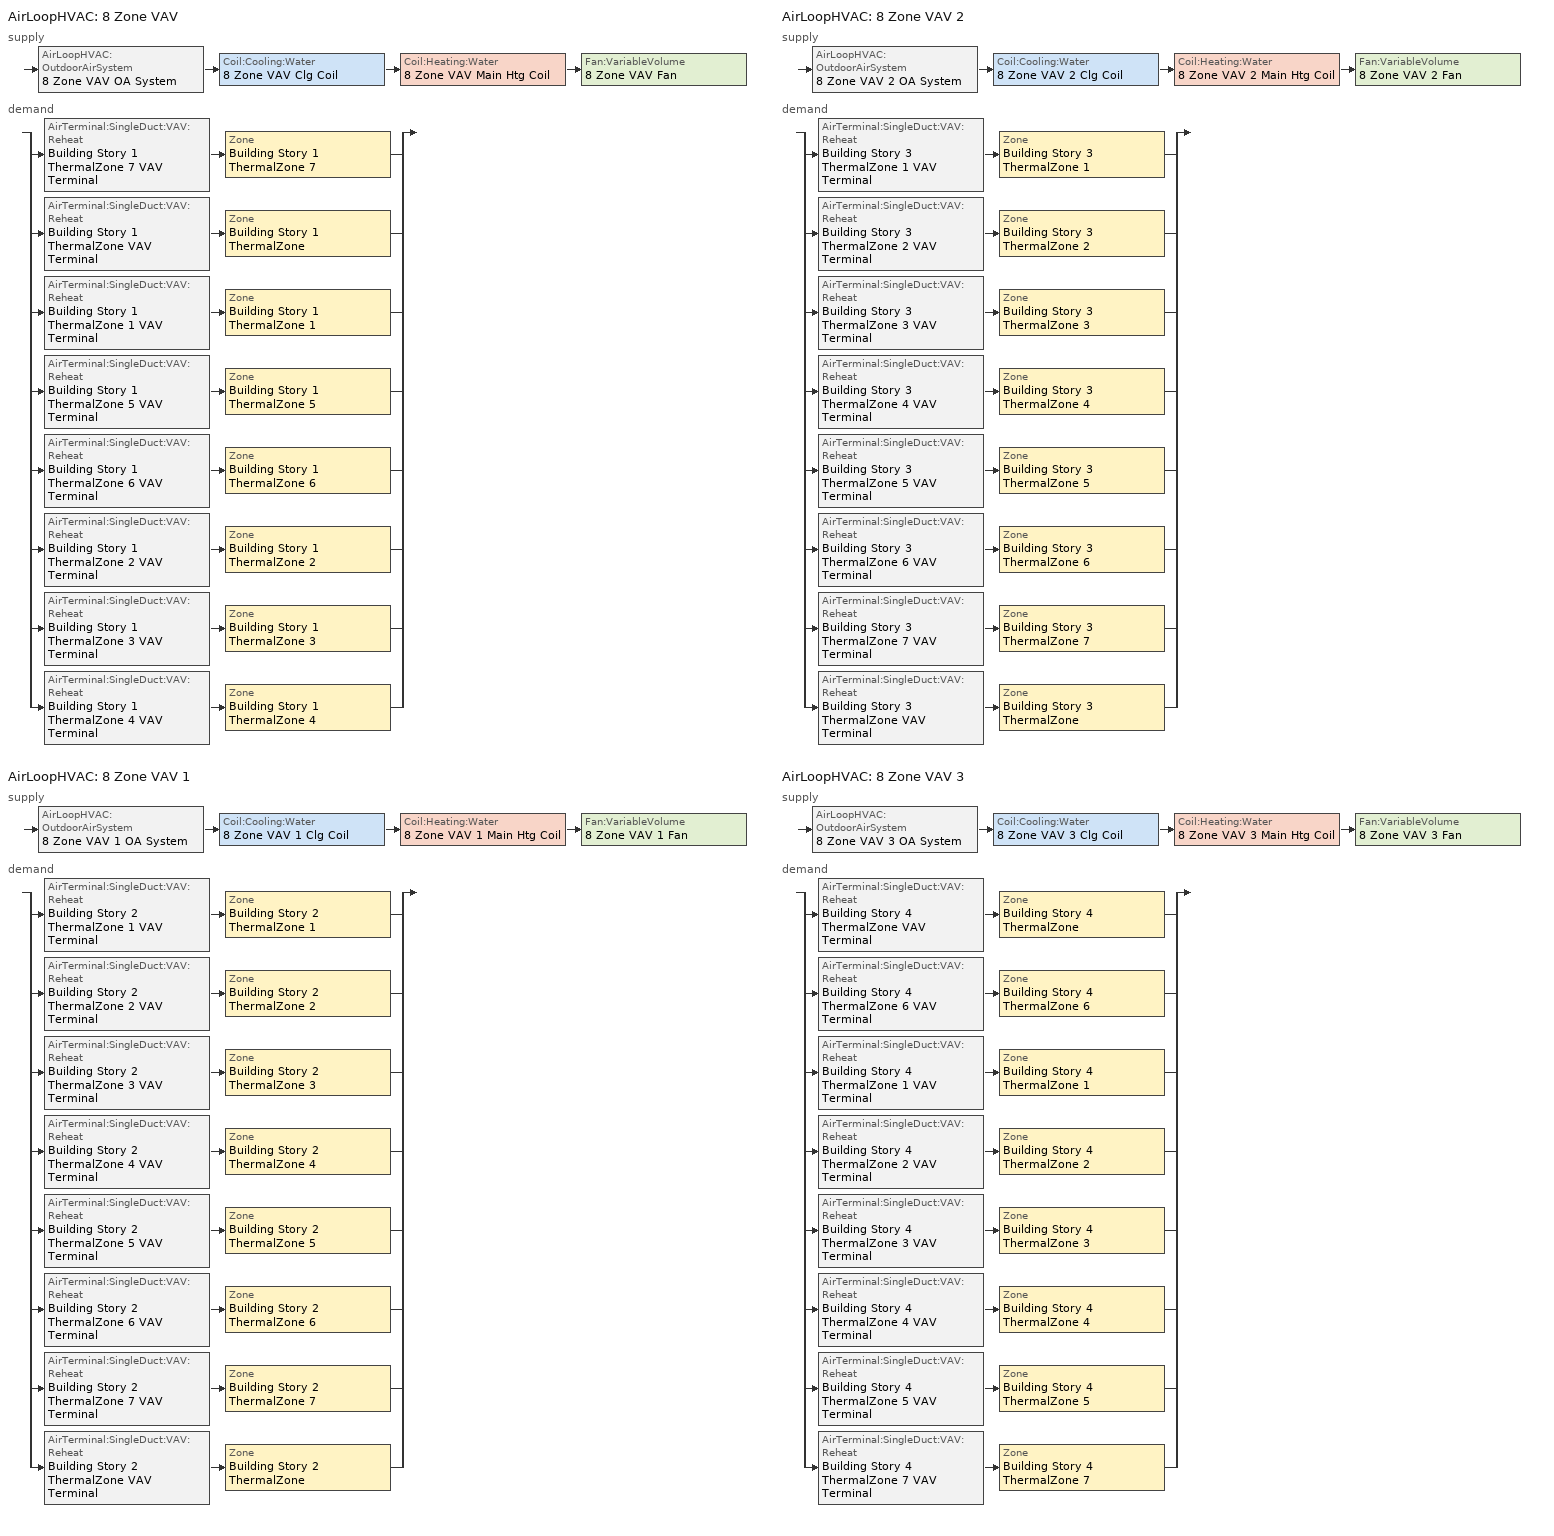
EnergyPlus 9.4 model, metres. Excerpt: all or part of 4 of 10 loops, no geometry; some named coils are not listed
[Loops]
AirLoopHVAC '8 Zone VAV'
 supply: AirLoopHVAC:OutdoorAirSystem '8 Zone VAV OA System' > Coil:Cooling:Water '8 Zone VAV Clg Coil' > Coil:Heating:Water '8 Zone VAV Main Htg Coil' > Fan:VariableVolume '8 Zone VAV Fan'
 demand: split
  | AirTerminal:SingleDuct:VAV:Reheat 'Building Story 1 ThermalZone 7 VAV Terminal' > Zone 'Building Story 1 ThermalZone 7'
  | AirTerminal:SingleDuct:VAV:Reheat 'Building Story 1 ThermalZone VAV Terminal' > Zone 'Building Story 1 ThermalZone'
  | AirTerminal:SingleDuct:VAV:Reheat 'Building Story 1 ThermalZone 1 VAV Terminal' > Zone 'Building Story 1 ThermalZone 1'
  | AirTerminal:SingleDuct:VAV:Reheat 'Building Story 1 ThermalZone 5 VAV Terminal' > Zone 'Building Story 1 ThermalZone 5'
  | AirTerminal:SingleDuct:VAV:Reheat 'Building Story 1 ThermalZone 6 VAV Terminal' > Zone 'Building Story 1 ThermalZone 6'
  | AirTerminal:SingleDuct:VAV:Reheat 'Building Story 1 ThermalZone 2 VAV Terminal' > Zone 'Building Story 1 ThermalZone 2'
  | AirTerminal:SingleDuct:VAV:Reheat 'Building Story 1 ThermalZone 3 VAV Terminal' > Zone 'Building Story 1 ThermalZone 3'
  | AirTerminal:SingleDuct:VAV:Reheat 'Building Story 1 ThermalZone 4 VAV Terminal' > Zone 'Building Story 1 ThermalZone 4'
AirLoopHVAC '8 Zone VAV 1'
 supply: AirLoopHVAC:OutdoorAirSystem '8 Zone VAV 1 OA System' > Coil:Cooling:Water '8 Zone VAV 1 Clg Coil' > Coil:Heating:Water '8 Zone VAV 1 Main Htg Coil' > Fan:VariableVolume '8 Zone VAV 1 Fan'
 demand: split
  | AirTerminal:SingleDuct:VAV:Reheat 'Building Story 2 ThermalZone 1 VAV Terminal' > Zone 'Building Story 2 ThermalZone 1'
  | AirTerminal:SingleDuct:VAV:Reheat 'Building Story 2 ThermalZone 2 VAV Terminal' > Zone 'Building Story 2 ThermalZone 2'
  | AirTerminal:SingleDuct:VAV:Reheat 'Building Story 2 ThermalZone 3 VAV Terminal' > Zone 'Building Story 2 ThermalZone 3'
  | AirTerminal:SingleDuct:VAV:Reheat 'Building Story 2 ThermalZone 4 VAV Terminal' > Zone 'Building Story 2 ThermalZone 4'
  | AirTerminal:SingleDuct:VAV:Reheat 'Building Story 2 ThermalZone 5 VAV Terminal' > Zone 'Building Story 2 ThermalZone 5'
  | AirTerminal:SingleDuct:VAV:Reheat 'Building Story 2 ThermalZone 6 VAV Terminal' > Zone 'Building Story 2 ThermalZone 6'
  | AirTerminal:SingleDuct:VAV:Reheat 'Building Story 2 ThermalZone 7 VAV Terminal' > Zone 'Building Story 2 ThermalZone 7'
  | AirTerminal:SingleDuct:VAV:Reheat 'Building Story 2 ThermalZone VAV Terminal' > Zone 'Building Story 2 ThermalZone'
AirLoopHVAC '8 Zone VAV 2'
 supply: AirLoopHVAC:OutdoorAirSystem '8 Zone VAV 2 OA System' > Coil:Cooling:Water '8 Zone VAV 2 Clg Coil' > Coil:Heating:Water '8 Zone VAV 2 Main Htg Coil' > Fan:VariableVolume '8 Zone VAV 2 Fan'
 demand: split
  | AirTerminal:SingleDuct:VAV:Reheat 'Building Story 3 ThermalZone 1 VAV Terminal' > Zone 'Building Story 3 ThermalZone 1'
  | AirTerminal:SingleDuct:VAV:Reheat 'Building Story 3 ThermalZone 2 VAV Terminal' > Zone 'Building Story 3 ThermalZone 2'
  | AirTerminal:SingleDuct:VAV:Reheat 'Building Story 3 ThermalZone 3 VAV Terminal' > Zone 'Building Story 3 ThermalZone 3'
  | AirTerminal:SingleDuct:VAV:Reheat 'Building Story 3 ThermalZone 4 VAV Terminal' > Zone 'Building Story 3 ThermalZone 4'
  | AirTerminal:SingleDuct:VAV:Reheat 'Building Story 3 ThermalZone 5 VAV Terminal' > Zone 'Building Story 3 ThermalZone 5'
  | AirTerminal:SingleDuct:VAV:Reheat 'Building Story 3 ThermalZone 6 VAV Terminal' > Zone 'Building Story 3 ThermalZone 6'
  | AirTerminal:SingleDuct:VAV:Reheat 'Building Story 3 ThermalZone 7 VAV Terminal' > Zone 'Building Story 3 ThermalZone 7'
  | AirTerminal:SingleDuct:VAV:Reheat 'Building Story 3 ThermalZone VAV Terminal' > Zone 'Building Story 3 ThermalZone'
AirLoopHVAC '8 Zone VAV 3'
 supply: AirLoopHVAC:OutdoorAirSystem '8 Zone VAV 3 OA System' > Coil:Cooling:Water '8 Zone VAV 3 Clg Coil' > Coil:Heating:Water '8 Zone VAV 3 Main Htg Coil' > Fan:VariableVolume '8 Zone VAV 3 Fan'
 demand: split
  | AirTerminal:SingleDuct:VAV:Reheat 'Building Story 4 ThermalZone VAV Terminal' > Zone 'Building Story 4 ThermalZone'
  | AirTerminal:SingleDuct:VAV:Reheat 'Building Story 4 ThermalZone 6 VAV Terminal' > Zone 'Building Story 4 ThermalZone 6'
  | AirTerminal:SingleDuct:VAV:Reheat 'Building Story 4 ThermalZone 1 VAV Terminal' > Zone 'Building Story 4 ThermalZone 1'
  | AirTerminal:SingleDuct:VAV:Reheat 'Building Story 4 ThermalZone 2 VAV Terminal' > Zone 'Building Story 4 ThermalZone 2'
  | AirTerminal:SingleDuct:VAV:Reheat 'Building Story 4 ThermalZone 3 VAV Terminal' > Zone 'Building Story 4 ThermalZone 3'
  | AirTerminal:SingleDuct:VAV:Reheat 'Building Story 4 ThermalZone 4 VAV Terminal' > Zone 'Building Story 4 ThermalZone 4'
  | AirTerminal:SingleDuct:VAV:Reheat 'Building Story 4 ThermalZone 5 VAV Terminal' > Zone 'Building Story 4 ThermalZone 5'
  | AirTerminal:SingleDuct:VAV:Reheat 'Building Story 4 ThermalZone 7 VAV Terminal' > Zone 'Building Story 4 ThermalZone 7'
[ZoneControl:Thermostat] Temperature Difference Between Cutout And Setpoint {deltaC}=0
Name | Zone or ZoneList | Control Type Schedule | Control 1
Building Story 1 ThermalZone Thermostat | Building Story 1 ThermalZone | Building Story 1 ThermalZone Thermostat Schedule | Story Ground Blended Space Type Thermostat
Building Story 1 ThermalZone 1 Thermostat | Building Story 1 ThermalZone 1 | Building Story 1 ThermalZone 1 Thermostat Schedule | Story Ground Blended Space Type Thermostat 1
Building Story 1 ThermalZone 2 Thermostat | Building Story 1 ThermalZone 2 | Building Story 1 ThermalZone 2 Thermostat Schedule | Story Ground Blended Space Type Thermostat 2
Building Story 1 ThermalZone 3 Thermostat | Building Story 1 ThermalZone 3 | Building Story 1 ThermalZone 3 Thermostat Schedule | Story Ground Blended Space Type Thermostat 3
Building Story 1 ThermalZone 4 Thermostat | Building Story 1 ThermalZone 4 | Building Story 1 ThermalZone 4 Thermostat Schedule | Story Ground Blended Space Type Thermostat 4
Building Story 1 ThermalZone 5 Thermostat | Building Story 1 ThermalZone 5 | Building Story 1 ThermalZone 5 Thermostat Schedule | Story Ground Blended Space Type Thermostat 5
Building Story 1 ThermalZone 6 Thermostat | Building Story 1 ThermalZone 6 | Building Story 1 ThermalZone 6 Thermostat Schedule | Story Ground Blended Space Type Thermostat 6
Building Story 1 ThermalZone 7 Thermostat | Building Story 1 ThermalZone 7 | Building Story 1 ThermalZone 7 Thermostat Schedule | Story Ground Blended Space Type Thermostat 7
Building Story 2 ThermalZone Thermostat | Building Story 2 ThermalZone | Building Story 2 ThermalZone Thermostat Schedule | Story Mid Blended Space Type Thermostat
Building Story 2 ThermalZone 1 Thermostat | Building Story 2 ThermalZone 1 | Building Story 2 ThermalZone 1 Thermostat Schedule | Story Mid Blended Space Type Thermostat 1
Building Story 2 ThermalZone 2 Thermostat | Building Story 2 ThermalZone 2 | Building Story 2 ThermalZone 2 Thermostat Schedule | Story Mid Blended Space Type Thermostat 2
Building Story 2 ThermalZone 3 Thermostat | Building Story 2 ThermalZone 3 | Building Story 2 ThermalZone 3 Thermostat Schedule | Story Mid Blended Space Type Thermostat 3
Building Story 2 ThermalZone 4 Thermostat | Building Story 2 ThermalZone 4 | Building Story 2 ThermalZone 4 Thermostat Schedule | Story Mid Blended Space Type Thermostat 4
Building Story 2 ThermalZone 5 Thermostat | Building Story 2 ThermalZone 5 | Building Story 2 ThermalZone 5 Thermostat Schedule | Story Mid Blended Space Type Thermostat 5
Building Story 2 ThermalZone 6 Thermostat | Building Story 2 ThermalZone 6 | Building Story 2 ThermalZone 6 Thermostat Schedule | Story Mid Blended Space Type Thermostat 6
Building Story 2 ThermalZone 7 Thermostat | Building Story 2 ThermalZone 7 | Building Story 2 ThermalZone 7 Thermostat Schedule | Story Mid Blended Space Type Thermostat 7
Building Story 3 ThermalZone Thermostat | Building Story 3 ThermalZone | Building Story 3 ThermalZone Thermostat Schedule | Story Mid2 Blended Space Type Thermostat
Building Story 3 ThermalZone 1 Thermostat | Building Story 3 ThermalZone 1 | Building Story 3 ThermalZone 1 Thermostat Schedule | Story Mid2 Blended Space Type Thermostat 1
Building Story 3 ThermalZone 2 Thermostat | Building Story 3 ThermalZone 2 | Building Story 3 ThermalZone 2 Thermostat Schedule | Story Mid2 Blended Space Type Thermostat 2
Building Story 3 ThermalZone 3 Thermostat | Building Story 3 ThermalZone 3 | Building Story 3 ThermalZone 3 Thermostat Schedule | Story Mid2 Blended Space Type Thermostat 3
Building Story 3 ThermalZone 4 Thermostat | Building Story 3 ThermalZone 4 | Building Story 3 ThermalZone 4 Thermostat Schedule | Story Mid2 Blended Space Type Thermostat 4
Building Story 3 ThermalZone 5 Thermostat | Building Story 3 ThermalZone 5 | Building Story 3 ThermalZone 5 Thermostat Schedule | Story Mid2 Blended Space Type Thermostat 5
Building Story 3 ThermalZone 6 Thermostat | Building Story 3 ThermalZone 6 | Building Story 3 ThermalZone 6 Thermostat Schedule | Story Mid2 Blended Space Type Thermostat 6
Building Story 3 ThermalZone 7 Thermostat | Building Story 3 ThermalZone 7 | Building Story 3 ThermalZone 7 Thermostat Schedule | Story Mid2 Blended Space Type Thermostat 7
Building Story 4 ThermalZone Thermostat | Building Story 4 ThermalZone | Building Story 4 ThermalZone Thermostat Schedule | Story Top Blended Space Type Thermostat
Building Story 4 ThermalZone 1 Thermostat | Building Story 4 ThermalZone 1 | Building Story 4 ThermalZone 1 Thermostat Schedule | Story Top Blended Space Type Thermostat 1
Building Story 4 ThermalZone 2 Thermostat | Building Story 4 ThermalZone 2 | Building Story 4 ThermalZone 2 Thermostat Schedule | Story Top Blended Space Type Thermostat 2
Building Story 4 ThermalZone 3 Thermostat | Building Story 4 ThermalZone 3 | Building Story 4 ThermalZone 3 Thermostat Schedule | Story Top Blended Space Type Thermostat 3
Building Story 4 ThermalZone 4 Thermostat | Building Story 4 ThermalZone 4 | Building Story 4 ThermalZone 4 Thermostat Schedule | Story Top Blended Space Type Thermostat 4
Building Story 4 ThermalZone 5 Thermostat | Building Story 4 ThermalZone 5 | Building Story 4 ThermalZone 5 Thermostat Schedule | Story Top Blended Space Type Thermostat 5
Building Story 4 ThermalZone 6 Thermostat | Building Story 4 ThermalZone 6 | Building Story 4 ThermalZone 6 Thermostat Schedule | Story Top Blended Space Type Thermostat 6
Building Story 4 ThermalZone 7 Thermostat | Building Story 4 ThermalZone 7 | Building Story 4 ThermalZone 7 Thermostat Schedule | Story Top Blended Space Type Thermostat 7
[ThermostatSetpoint:DualSetpoint]
Name | Heating Setpoint Temperature Schedule | Cooling Setpoint Temperature Schedule
Story Ground Blended Space Type Thermostat; Story Ground Blended Space Type Thermostat 1; Story Ground Blended Space Type Thermostat 2; Story Ground Blended Space Type Thermostat 3; Story Ground Blended Space Type Thermostat 4; Story Ground Blended Space Type Thermostat 5; Story Ground Blended Space Type Thermostat 6; Story Ground Blended Space Type Thermostat 7; Story Mid Blended Space Type Thermostat; Story Mid Blended Space Type Thermostat 1; Story Mid Blended Space Type Thermostat 2; Story Mid Blended Space Type Thermostat 3; Story Mid Blended Space Type Thermostat 4; Story Mid Blended Space Type Thermostat 5; Story Mid Blended Space Type Thermostat 6; Story Mid Blended Space Type Thermostat 7 | OfficeLarge HTGSETP_SCH_YES_OPTIMUM | OfficeLarge CLGSETP_SCH_NO_SETBACK
Story Mid2 Blended Space Type Thermostat; Story Mid2 Blended Space Type Thermostat 1; Story Mid2 Blended Space Type Thermostat 2; Story Mid2 Blended Space Type Thermostat 3; Story Mid2 Blended Space Type Thermostat 4; Story Mid2 Blended Space Type Thermostat 5; Story Mid2 Blended Space Type Thermostat 6; Story Mid2 Blended Space Type Thermostat 7 | RestaurantSitDown HTGSETP_KITCHEN_SCH_NO_OPTIMUM | RestaurantSitDown CLGSETP_KITCHEN_SCH_NO_OPTIMUM
Story Top Blended Space Type Thermostat; Story Top Blended Space Type Thermostat 1; Story Top Blended Space Type Thermostat 2; Story Top Blended Space Type Thermostat 3; Story Top Blended Space Type Thermostat 4; Story Top Blended Space Type Thermostat 5; Story Top Blended Space Type Thermostat 6; Story Top Blended Space Type Thermostat 7 | RestaurantSitDown HTGSETP_SCH_NO_OPTIMUM | RestaurantSitDown CLGSETP_SCH_NO_OPTIMUM
[AirTerminal:SingleDuct:VAV:Reheat] Availability Schedule=Always On Discrete; Maximum Air Flow Rate {m3/s}=Autosize; Zone Minimum Air Flow Input Method=Constant; Fixed Minimum Air Flow Rate {m3/s}=0; Maximum Hot Water or Steam Flow Rate {m3/s}=Autosize; Minimum Hot Water or Steam Flow Rate {m3/s}=0; Convergence Tolerance=0.001; Damper Heating Action=ReverseWithLimits; Maximum Flow per Zone Floor Area During Reheat {m3/s-m2}=Autocalculate; Maximum Flow Fraction During Reheat=0.5; Maximum Reheat Air Temperature {C}=40
Name | Constant Minimum Air Flow Fraction | Reheat Coil
Building Story 1 ThermalZone VAV Terminal | 0.238865 | Building Story 1 ThermalZone Reheat Coil
Building Story 1 ThermalZone 1 VAV Terminal | 0.238865 | Building Story 1 ThermalZone 1 Reheat Coil
Building Story 1 ThermalZone 2 VAV Terminal | 0.238865 | Building Story 1 ThermalZone 2 Reheat Coil
Building Story 1 ThermalZone 3 VAV Terminal | 0.238865 | Building Story 1 ThermalZone 3 Reheat Coil
Building Story 1 ThermalZone 4 VAV Terminal | 0.238865 | Building Story 1 ThermalZone 4 Reheat Coil
Building Story 1 ThermalZone 5 VAV Terminal | 0.238865 | Building Story 1 ThermalZone 5 Reheat Coil
Building Story 1 ThermalZone 6 VAV Terminal | 0.238865 | Building Story 1 ThermalZone 6 Reheat Coil
Building Story 1 ThermalZone 7 VAV Terminal | 0.238865 | Building Story 1 ThermalZone 7 Reheat Coil
Building Story 2 ThermalZone VAV Terminal | 0.231973 | Building Story 2 ThermalZone Reheat Coil
Building Story 2 ThermalZone 1 VAV Terminal | 0.231973 | Building Story 2 ThermalZone 1 Reheat Coil
Building Story 2 ThermalZone 2 VAV Terminal | 0.231973 | Building Story 2 ThermalZone 2 Reheat Coil
Building Story 2 ThermalZone 3 VAV Terminal | 0.231973 | Building Story 2 ThermalZone 3 Reheat Coil
Building Story 2 ThermalZone 4 VAV Terminal | 0.231973 | Building Story 2 ThermalZone 4 Reheat Coil
Building Story 2 ThermalZone 5 VAV Terminal | 0.231973 | Building Story 2 ThermalZone 5 Reheat Coil
Building Story 2 ThermalZone 6 VAV Terminal | 0.231973 | Building Story 2 ThermalZone 6 Reheat Coil
Building Story 2 ThermalZone 7 VAV Terminal | 0.231973 | Building Story 2 ThermalZone 7 Reheat Coil
Building Story 3 ThermalZone VAV Terminal | 0.459097 | Building Story 3 ThermalZone Reheat Coil
Building Story 3 ThermalZone 1 VAV Terminal | 0.459097 | Building Story 3 ThermalZone 1 Reheat Coil
Building Story 3 ThermalZone 2 VAV Terminal | 0.459097 | Building Story 3 ThermalZone 2 Reheat Coil
Building Story 3 ThermalZone 3 VAV Terminal | 0.459097 | Building Story 3 ThermalZone 3 Reheat Coil
Building Story 3 ThermalZone 4 VAV Terminal | 0.459097 | Building Story 3 ThermalZone 4 Reheat Coil
Building Story 3 ThermalZone 5 VAV Terminal | 0.459097 | Building Story 3 ThermalZone 5 Reheat Coil
Building Story 3 ThermalZone 6 VAV Terminal | 0.459097 | Building Story 3 ThermalZone 6 Reheat Coil
Building Story 3 ThermalZone 7 VAV Terminal | 0.459097 | Building Story 3 ThermalZone 7 Reheat Coil
Building Story 4 ThermalZone VAV Terminal | 0.743552 | Building Story 4 ThermalZone Reheat Coil
Building Story 4 ThermalZone 1 VAV Terminal | 0.743552 | Building Story 4 ThermalZone 1 Reheat Coil
Building Story 4 ThermalZone 2 VAV Terminal | 0.743552 | Building Story 4 ThermalZone 2 Reheat Coil
Building Story 4 ThermalZone 3 VAV Terminal | 0.743552 | Building Story 4 ThermalZone 3 Reheat Coil
Building Story 4 ThermalZone 4 VAV Terminal | 0.743552 | Building Story 4 ThermalZone 4 Reheat Coil
Building Story 4 ThermalZone 5 VAV Terminal | 0.743552 | Building Story 4 ThermalZone 5 Reheat Coil
Building Story 4 ThermalZone 6 VAV Terminal | 0.743552 | Building Story 4 ThermalZone 6 Reheat Coil
Building Story 4 ThermalZone 7 VAV Terminal | 0.743552 | Building Story 4 ThermalZone 7 Reheat Coil
[Coil:Heating:Water] Availability Schedule=Always On Discrete; U-Factor Times Area Value {W/K}=Autosize; Maximum Water Flow Rate {m3/s}=Autosize; Performance Input Method=UFactorTimesAreaAndDesignWaterFlowRate; Rated Capacity {W}=Autosize; Rated Inlet Water Temperature {C}=82.2222; Rated Inlet Air Temperature {C}=7.22222; Rated Outlet Water Temperature {C}=71.1111; Rated Outlet Air Temperature {C}=12.7778; Rated Ratio for Air and Water Convection=0.5
8 Zone VAV Main Htg Coil; 8 Zone VAV 1 Main Htg Coil; 8 Zone VAV 2 Main Htg Coil; 8 Zone VAV 3 Main Htg Coil
[Zone equipment]
Building Story 1 ThermalZone: Building Story 1 ThermalZone VAV Terminal
Building Story 1 ThermalZone 1: Building Story 1 ThermalZone 1 VAV Terminal
Building Story 1 ThermalZone 2: Building Story 1 ThermalZone 2 VAV Terminal
Building Story 1 ThermalZone 3: Building Story 1 ThermalZone 3 VAV Terminal
Building Story 1 ThermalZone 4: Building Story 1 ThermalZone 4 VAV Terminal
Building Story 1 ThermalZone 5: Building Story 1 ThermalZone 5 VAV Terminal
Building Story 1 ThermalZone 6: Building Story 1 ThermalZone 6 VAV Terminal
Building Story 1 ThermalZone 7: Building Story 1 ThermalZone 7 VAV Terminal
Building Story 2 ThermalZone: Building Story 2 ThermalZone VAV Terminal
Building Story 2 ThermalZone 1: Building Story 2 ThermalZone 1 VAV Terminal
Building Story 2 ThermalZone 2: Building Story 2 ThermalZone 2 VAV Terminal
Building Story 2 ThermalZone 3: Building Story 2 ThermalZone 3 VAV Terminal
Building Story 2 ThermalZone 4: Building Story 2 ThermalZone 4 VAV Terminal
Building Story 2 ThermalZone 5: Building Story 2 ThermalZone 5 VAV Terminal
Building Story 2 ThermalZone 6: Building Story 2 ThermalZone 6 VAV Terminal
Building Story 2 ThermalZone 7: Building Story 2 ThermalZone 7 VAV Terminal
Building Story 3 ThermalZone: Building Story 3 ThermalZone VAV Terminal
Building Story 3 ThermalZone 1: Building Story 3 ThermalZone 1 VAV Terminal
Building Story 3 ThermalZone 2: Building Story 3 ThermalZone 2 VAV Terminal
Building Story 3 ThermalZone 3: Building Story 3 ThermalZone 3 VAV Terminal
Building Story 3 ThermalZone 4: Building Story 3 ThermalZone 4 VAV Terminal
Building Story 3 ThermalZone 5: Building Story 3 ThermalZone 5 VAV Terminal
Building Story 3 ThermalZone 6: Building Story 3 ThermalZone 6 VAV Terminal
Building Story 3 ThermalZone 7: Building Story 3 ThermalZone 7 VAV Terminal
Building Story 4 ThermalZone: Building Story 4 ThermalZone VAV Terminal
Building Story 4 ThermalZone 1: Building Story 4 ThermalZone 1 VAV Terminal
Building Story 4 ThermalZone 2: Building Story 4 ThermalZone 2 VAV Terminal
Building Story 4 ThermalZone 3: Building Story 4 ThermalZone 3 VAV Terminal
Building Story 4 ThermalZone 4: Building Story 4 ThermalZone 4 VAV Terminal
Building Story 4 ThermalZone 5: Building Story 4 ThermalZone 5 VAV Terminal
Building Story 4 ThermalZone 6: Building Story 4 ThermalZone 6 VAV Terminal
Building Story 4 ThermalZone 7: Building Story 4 ThermalZone 7 VAV Terminal
[Sizing:Zone] Zone Cooling Design Supply Air Temperature Input Method=SupplyAirTemperature; Zone Cooling Design Supply Air Temperature {C}=12.7778; Zone Cooling Design Supply Air Temperature Difference {deltaC}=11.11; Zone Heating Design Supply Air Temperature Input Method=SupplyAirTemperature; Zone Heating Design Supply Air Temperature {C}=40; Zone Heating Design Supply Air Temperature Difference {deltaC}=11.11; Zone Cooling Design Supply Air Humidity Ratio {kgWater/kgDryAir}=0.0085; Zone Heating Design Supply Air Humidity Ratio {kgWater/kgDryAir}=0.008; Cooling Design Air Flow Method=DesignDayWithLimit; Cooling Design Air Flow Rate {m3/s}=0; Cooling Minimum Air Flow per Zone Floor Area {m3/s-m2}=0.000762; Cooling Minimum Air Flow {m3/s}=0; Cooling Minimum Air Flow Fraction=0; Heating Design Air Flow Method=DesignDay; Heating Design Air Flow Rate {m3/s}=0; Heating Maximum Air Flow per Zone Floor Area {m3/s-m2}=0.002032; Heating Maximum Air Flow {m3/s}=0.141576; Heating Maximum Air Flow Fraction=0.3; Account for Dedicated Outdoor Air System=No
Name | Design Specification Outdoor Air Object
Building Story 1 ThermalZone; Building Story 1 ThermalZone 1; Building Story 1 ThermalZone 2; Building Story 1 ThermalZone 3; Building Story 1 ThermalZone 4; Building Story 1 ThermalZone 5; Building Story 1 ThermalZone 6; Building Story 1 ThermalZone 7 | Blended OA
Building Story 2 ThermalZone; Building Story 2 ThermalZone 1; Building Story 2 ThermalZone 2; Building Story 2 ThermalZone 3; Building Story 2 ThermalZone 4; Building Story 2 ThermalZone 5; Building Story 2 ThermalZone 6; Building Story 2 ThermalZone 7 | Blended OA 1
Building Story 3 ThermalZone; Building Story 3 ThermalZone 1; Building Story 3 ThermalZone 2; Building Story 3 ThermalZone 3; Building Story 3 ThermalZone 4; Building Story 3 ThermalZone 5; Building Story 3 ThermalZone 6; Building Story 3 ThermalZone 7 | Blended OA 2
Building Story 4 ThermalZone; Building Story 4 ThermalZone 1; Building Story 4 ThermalZone 2; Building Story 4 ThermalZone 3; Building Story 4 ThermalZone 4; Building Story 4 ThermalZone 5; Building Story 4 ThermalZone 6; Building Story 4 ThermalZone 7 | Blended OA 3
[Controller:MechanicalVentilation] Demand Controlled Ventilation=No; System Outdoor Air Method=ZoneSum
Name | Availability Schedule | Zone or ZoneList Name 1 | Design Specification Outdoor Air Object Name 1 | Zone or ZoneList Name 2 | Design Specification Outdoor Air Object Name 2 | Zone or ZoneList Name 3 | Design Specification Outdoor Air Object Name 3 | Zone or ZoneList Name 4 | Design Specification Outdoor Air Object Name 4 | Zone or ZoneList Name 5 | Design Specification Outdoor Air Object Name 5 | Zone or ZoneList Name 6 | Design Specification Outdoor Air Object Name 6 | Zone or ZoneList Name 7 | Design Specification Outdoor Air Object Name 7 | Zone or ZoneList Name 8 | Design Specification Outdoor Air Object Name 8
8 Zone VAV Vent Controller | 8 Zone VAV Occ Sch | Building Story 1 ThermalZone | Blended OA | Building Story 1 ThermalZone 1 | Blended OA | Building Story 1 ThermalZone 2 | Blended OA | Building Story 1 ThermalZone 3 | Blended OA | Building Story 1 ThermalZone 4 | Blended OA | Building Story 1 ThermalZone 5 | Blended OA | Building Story 1 ThermalZone 6 | Blended OA | Building Story 1 ThermalZone 7 | Blended OA
8 Zone VAV 1 Vent Controller | 8 Zone VAV 1 Occ Sch | Building Story 2 ThermalZone | Blended OA 1 | Building Story 2 ThermalZone 1 | Blended OA 1 | Building Story 2 ThermalZone 2 | Blended OA 1 | Building Story 2 ThermalZone 3 | Blended OA 1 | Building Story 2 ThermalZone 4 | Blended OA 1 | Building Story 2 ThermalZone 5 | Blended OA 1 | Building Story 2 ThermalZone 6 | Blended OA 1 | Building Story 2 ThermalZone 7 | Blended OA 1
8 Zone VAV 2 Vent Controller | 8 Zone VAV 2 Occ Sch | Building Story 3 ThermalZone | Blended OA 2 | Building Story 3 ThermalZone 1 | Blended OA 2 | Building Story 3 ThermalZone 2 | Blended OA 2 | Building Story 3 ThermalZone 3 | Blended OA 2 | Building Story 3 ThermalZone 4 | Blended OA 2 | Building Story 3 ThermalZone 5 | Blended OA 2 | Building Story 3 ThermalZone 6 | Blended OA 2 | Building Story 3 ThermalZone 7 | Blended OA 2
8 Zone VAV 3 Vent Controller | 8 Zone VAV 3 Occ Sch | Building Story 4 ThermalZone | Blended OA 3 | Building Story 4 ThermalZone 1 | Blended OA 3 | Building Story 4 ThermalZone 2 | Blended OA 3 | Building Story 4 ThermalZone 3 | Blended OA 3 | Building Story 4 ThermalZone 4 | Blended OA 3 | Building Story 4 ThermalZone 5 | Blended OA 3 | Building Story 4 ThermalZone 6 | Blended OA 3 | Building Story 4 ThermalZone 7 | Blended OA 3
[DesignSpecification:OutdoorAir] Outdoor Air Method=Sum; Outdoor Air Flow per Zone {m3/s}=0; Outdoor Air Flow Air Changes per Hour {1/hr}=0
Name | Outdoor Air Flow per Person {m3/s-person} | Outdoor Air Flow per Zone Floor Area {m3/s-m2}
Blended OA | 0 | 0.000409087
Blended OA 1 | 0 | 0.0004318
Blended OA 2; Blended OA 3 | 0.00353961 | 0.0009144
[AirLoopHVAC] Design Supply Air Flow Rate {m3/s}=AutoSize; Design Return Air Flow Fraction of Supply Air Flow=1
8 Zone VAV; 8 Zone VAV 1; 8 Zone VAV 2; 8 Zone VAV 3
[Sizing:System] Type of Load to Size On=Sensible; Central Heating Maximum System Air Flow Ratio=0.3; Preheat Design Temperature {C}=7.22222; Preheat Design Humidity Ratio {kgWater/kgDryAir}=0.008; Precool Design Temperature {C}=12.7778; Precool Design Humidity Ratio {kgWater/kgDryAir}=0.008; Central Cooling Design Supply Air Temperature {C}=12.7778; Central Heating Design Supply Air Temperature {C}=12.7778; Type of Zone Sum to Use=Coincident; 100% Outdoor Air in Cooling=No; 100% Outdoor Air in Heating=No; Central Cooling Design Supply Air Humidity Ratio {kgWater/kgDryAir}=0.0085; Central Heating Design Supply Air Humidity Ratio {kgWater/kgDryAir}=0.008; Cooling Supply Air Flow Rate Method=DesignDay; Cooling Supply Air Flow Rate {m3/s}=0; Cooling Supply Air Flow Rate Per Floor Area {m3/s-m2}=0.00996765; Cooling Fraction of Autosized Cooling Supply Air Flow Rate=1; Cooling Supply Air Flow Rate Per Unit Cooling Capacity {m3/s-W}=3.94755e-05; Heating Supply Air Flow Rate Method=DesignDay; Heating Supply Air Flow Rate {m3/s}=0; Heating Supply Air Flow Rate Per Floor Area {m3/s-m2}=0.00996765; Heating Fraction of Autosized Heating Supply Air Flow Rate=1; Heating Fraction of Autosized Cooling Supply Air Flow Rate=1; Heating Supply Air Flow Rate Per Unit Heating Capacity {m3/s-W}=3.15882e-05; System Outdoor Air Method=ZoneSum; Zone Maximum Outdoor Air Fraction=1; Cooling Design Capacity Method=CoolingDesignCapacity; Cooling Design Capacity {W}=Autosize; Cooling Design Capacity Per Floor Area {W/m2}=234.7; Fraction of Autosized Cooling Design Capacity=1; Heating Design Capacity Method=HeatingDesignCapacity; Heating Design Capacity {W}=Autosize; Heating Design Capacity Per Floor Area {W/m2}=157; Fraction of Autosized Heating Design Capacity=1; Central Cooling Capacity Control Method=OnOff
Name | Design Outdoor Air Flow Rate {m3/s}
8 Zone VAV | 11.905
8 Zone VAV 1 | 12.566
8 Zone VAV 2 | 64.9026
8 Zone VAV 3 | 104.224
[Controller:WaterCoil] Control Variable=Temperature; Actuator Variable=Flow; Maximum Actuated Flow {m3/s}=Autosize; Minimum Actuated Flow {m3/s}=0
Name | Action | Controller Convergence Tolerance {deltaC}
8 Zone VAV Clg Coil Controller; 8 Zone VAV 1 Clg Coil Controller; 8 Zone VAV 2 Clg Coil Controller; 8 Zone VAV 3 Clg Coil Controller | Reverse | Autosize
8 Zone VAV Main Htg Coil Controller; 8 Zone VAV 1 Main Htg Coil Controller; 8 Zone VAV 2 Main Htg Coil Controller; 8 Zone VAV 3 Main Htg Coil Controller | Normal | 0.0001
[Controller:OutdoorAir] Minimum Outdoor Air Flow Rate {m3/s}=Autosize; Maximum Outdoor Air Flow Rate {m3/s}=Autosize; Economizer Control Type=DifferentialDryBulb; Economizer Control Action Type=ModulateFlow; Lockout Type=LockoutWithHeating; Minimum Limit Type=FixedMinimum; High Humidity Control=No; Control High Indoor Humidity Based on Outdoor Humidity Ratio=Yes; Heat Recovery Bypass Control Type=BypassWhenOAFlowGreaterThanMinimum
Name | Minimum Outdoor Air Schedule | Mechanical Ventilation Controller
8 Zone VAV OA Controller | 8 Zone VAV Occ Sch | 8 Zone VAV Vent Controller
8 Zone VAV 1 OA Controller | 8 Zone VAV 1 Occ Sch | 8 Zone VAV 1 Vent Controller
8 Zone VAV 2 OA Controller | 8 Zone VAV 2 Occ Sch | 8 Zone VAV 2 Vent Controller
8 Zone VAV 3 OA Controller | 8 Zone VAV 3 Occ Sch | 8 Zone VAV 3 Vent Controller
[HeatExchanger:AirToAir:SensibleAndLatent] Availability Schedule=Always On Discrete; Nominal Supply Air Flow Rate {m3/s}=Autosize; Sensible Effectiveness at 100% Heating Air Flow=0.5; Latent Effectiveness at 100% Heating Air Flow=0.5; Sensible Effectiveness at 75% Heating Air Flow=0.5; Latent Effectiveness at 75% Heating Air Flow=0.5; Sensible Effectiveness at 100% Cooling Air Flow=0.5; Latent Effectiveness at 100% Cooling Air Flow=0.5; Sensible Effectiveness at 75% Cooling Air Flow=0.5; Latent Effectiveness at 75% Cooling Air Flow=0.5; Supply Air Outlet Temperature Control=No; Heat Exchanger Type=Rotary; Frost Control Type=ExhaustOnly; Threshold Temperature {C}=-23.3; Initial Defrost Time Fraction=0.167; Rate of Defrost Time Fraction Increase {1/K}=1.44; Economizer Lockout=Yes
Name | Nominal Electric Power {W}
8 Zone VAV ERV | 5175.11
8 Zone VAV 1 ERV | 5459.66
8 Zone VAV 2 ERV | 27990.6
8 Zone VAV 3 ERV | 44918.3
[SetpointManager:OutdoorAirPretreat] Control Variable=Temperature; Minimum Setpoint Temperature {C}=-99; Maximum Setpoint Temperature {C}=99; Minimum Setpoint Humidity Ratio {kgWater/kgDryAir}=1e-05; Maximum Setpoint Humidity Ratio {kgWater/kgDryAir}=1
Setpoint Manager Outdoor Air Pretreat 1; Setpoint Manager Outdoor Air Pretreat 2; Setpoint Manager Outdoor Air Pretreat 3; Setpoint Manager Outdoor Air Pretreat 4
[SetpointManager:MixedAir] Control Variable=Temperature
Name | Setpoint Node or NodeList
8 Zone VAV Mixed Air Node OS Default SPM | 8 Zone VAV Mixed Air Node
8 Zone VAV Clg Coil Outlet Air Node OS Default SPM | 8 Zone VAV Clg Coil Outlet Air Node
8 Zone VAV Main Htg Coil Outlet Air Node OS Default SPM | 8 Zone VAV Main Htg Coil Outlet Air Node
8 Zone VAV 1 Mixed Air Node OS Default SPM | 8 Zone VAV 1 Mixed Air Node
8 Zone VAV 1 Clg Coil Outlet Air Node OS Default SPM | 8 Zone VAV 1 Clg Coil Outlet Air Node
8 Zone VAV 1 Main Htg Coil Outlet Air Node OS Default SPM | 8 Zone VAV 1 Main Htg Coil Outlet Air Node
8 Zone VAV 2 Mixed Air Node OS Default SPM | 8 Zone VAV 2 Mixed Air Node
8 Zone VAV 2 Clg Coil Outlet Air Node OS Default SPM | 8 Zone VAV 2 Clg Coil Outlet Air Node
8 Zone VAV 2 Main Htg Coil Outlet Air Node OS Default SPM | 8 Zone VAV 2 Main Htg Coil Outlet Air Node
8 Zone VAV 3 Mixed Air Node OS Default SPM | 8 Zone VAV 3 Mixed Air Node
8 Zone VAV 3 Clg Coil Outlet Air Node OS Default SPM | 8 Zone VAV 3 Clg Coil Outlet Air Node
8 Zone VAV 3 Main Htg Coil Outlet Air Node OS Default SPM | 8 Zone VAV 3 Main Htg Coil Outlet Air Node
[Coil:Cooling:Water] Availability Schedule=Always On Discrete; Design Water Flow Rate {m3/s}=Autosize; Design Air Flow Rate {m3/s}=Autosize; Design Inlet Water Temperature {C}=Autosize; Design Inlet Air Temperature {C}=Autosize; Design Outlet Air Temperature {C}=Autosize; Design Inlet Air Humidity Ratio {kgWater/kgDryAir}=Autosize; Design Outlet Air Humidity Ratio {kgWater/kgDryAir}=Autosize; Type of Analysis=SimpleAnalysis; Heat Exchanger Configuration=CrossFlow
8 Zone VAV Clg Coil; 8 Zone VAV 1 Clg Coil; 8 Zone VAV 2 Clg Coil; 8 Zone VAV 3 Clg Coil
[Fan:VariableVolume] Pressure Rise {Pa}=1389.92; Maximum Flow Rate {m3/s}=AutoSize; Fan Power Minimum Flow Rate Input Method=Fraction; Fan Power Minimum Flow Fraction=0.25; Fan Power Minimum Air Flow Rate {m3/s}=0; Motor In Airstream Fraction=1; Fan Power Coefficient 1=0.04076; Fan Power Coefficient 2=0.0881; Fan Power Coefficient 3=-0.0729; Fan Power Coefficient 4=0.9437; Fan Power Coefficient 5=0
Name | Availability Schedule | Fan Total Efficiency | Motor Efficiency
8 Zone VAV Fan | 8 Zone VAV Occ Sch | 0.6227 | 0.958
8 Zone VAV 1 Fan | 8 Zone VAV 1 Occ Sch | 0.6227 | 0.958
8 Zone VAV 2 Fan | 8 Zone VAV 2 Occ Sch | 0.6201 | 0.954
8 Zone VAV 3 Fan | 8 Zone VAV 3 Occ Sch | 0.6201 | 0.954
[SetpointManager:Warmest] Control Variable=Temperature; Minimum Setpoint Temperature {C}=12.7778; Maximum Setpoint Temperature {C}=15.5556; Strategy=MaximumTemperature
Name | HVAC Air Loop | Setpoint Node or NodeList
8 Zone VAV SAT Warmest Reset | 8 Zone VAV | 8 Zone VAV Supply Outlet Node
8 Zone VAV 1 SAT Warmest Reset | 8 Zone VAV 1 | 8 Zone VAV 1 Supply Outlet Node
8 Zone VAV 2 SAT Warmest Reset | 8 Zone VAV 2 | 8 Zone VAV 2 Supply Outlet Node
8 Zone VAV 3 SAT Warmest Reset | 8 Zone VAV 3 | 8 Zone VAV 3 Supply Outlet Node
[Schedule:Compact]
Building Story 1 ThermalZone Thermostat Schedule; Building Story 1 ThermalZone 1 Thermostat Schedule; Building Story 1 ThermalZone 2 Thermostat Schedule; Building Story 1 ThermalZone 3 Thermostat Schedule; Building Story 1 ThermalZone 4 Thermostat Schedule; Building Story 1 ThermalZone 5 Thermostat Schedule; Building Story 1 ThermalZone 6 Thermostat Schedule; Building Story 1 ThermalZone 7 Thermostat Schedule; Building Story 2 ThermalZone Thermostat Schedule; Building Story 2 ThermalZone 1 Thermostat Schedule; Building Story 2 ThermalZone 2 Thermostat Schedule; Building Story 2 ThermalZone 3 Thermostat Schedule; Building Story 2 ThermalZone 4 Thermostat Schedule; Building Story 2 ThermalZone 5 Thermostat Schedule; Building Story 2 ThermalZone 6 Thermostat Schedule; Building Story 2 ThermalZone 7 Thermostat Schedule; Building Story 3 ThermalZone Thermostat Schedule; Building Story 3 ThermalZone 1 Thermostat Schedule; Building Story 3 ThermalZone 2 Thermostat Schedule; Building Story 3 ThermalZone 3 Thermostat Schedule; Building Story 3 ThermalZone 4 Thermostat Schedule; Building Story 3 ThermalZone 5 Thermostat Schedule; Building Story 3 ThermalZone 6 Thermostat Schedule; Building Story 3 ThermalZone 7 Thermostat Schedule; Building Story 4 ThermalZone Thermostat Schedule; Building Story 4 ThermalZone 1 Thermostat Schedule; Building Story 4 ThermalZone 2 Thermostat Schedule; Building Story 4 ThermalZone 3 Thermostat Schedule; Building Story 4 ThermalZone 4 Thermostat Schedule; Building Story 4 ThermalZone 5 Thermostat Schedule; Building Story 4 ThermalZone 6 Thermostat Schedule; Building Story 4 ThermalZone 7 Thermostat Schedule: Through: 12/31, For: AllDays, Until: 24:00, 4
[Schedule:Day:Interval]
OfficeLarge HTGSETP_SCH_YES_OPTIMUM Default; OfficeLarge HTGSETP_SCH_YES_OPTIMUM Summer Design Day; RestaurantSitDown HTGSETP_KITCHEN_SCH_NO_OPTIMUM Summer Design Day; RestaurantSitDown HTGSETP_SCH_NO_OPTIMUM Summer Design Day: No, 24:00, 15.6
OfficeLarge HTGSETP_SCH_YES_OPTIMUM Wkdy Day: No, 04:00, 15.6, 05:00, 17.8, 06:00, 20, 22:00, 21, 24:00, 15.6
OfficeLarge HTGSETP_SCH_YES_OPTIMUM Sat Day: No, 04:00, 15.6, 05:00, 17.8, 06:00, 20, 17:00, 21, 24:00, 15.6
OfficeLarge HTGSETP_SCH_YES_OPTIMUM Winter Design Day: No, 05:00, 15.6, 06:00, 17.6, 07:00, 19.6, 22:00, 21, 24:00, 15.6
OfficeLarge CLGSETP_SCH_NO_SETBACK Default; OfficeLarge CLGSETP_SCH_NO_SETBACK Default|WntrDsn|Sat|Wkdy Day; OfficeLarge CLGSETP_SCH_NO_SETBACK Winter Design Day: No, 24:00, 24
OfficeLarge CLGSETP_SCH_NO_SETBACK Summer Design Day: No, 05:00, 26.7, 06:00, 25.7, 07:00, 25, 22:00, 24, 24:00, 26.7
8 Zone VAV Occ Sch Sunday; 8 Zone VAV 1 Occ Sch Sunday: No, 24:00, 0
8 Zone VAV Occ Sch Default; 8 Zone VAV 1 Occ Sch Default: No, 07:00, 0, 18:00, 1, 24:00, 0
8 Zone VAV Occ Sch Saturday; 8 Zone VAV 1 Occ Sch Saturday: No, 08:00, 0, 12:00, 1, 24:00, 0
8 Zone VAV Occ Sch Summer Design Day; 8 Zone VAV Occ Sch Winter Design Day; 8 Zone VAV 1 Occ Sch Summer Design Day; 8 Zone VAV 1 Occ Sch Winter Design Day; 8 Zone VAV 2 Occ Sch Summer Design Day; 8 Zone VAV 2 Occ Sch Winter Design Day; 8 Zone VAV 3 Occ Sch Summer Design Day; 8 Zone VAV 3 Occ Sch Winter Design Day: No, 24:00, 1
RestaurantSitDown HTGSETP_KITCHEN_SCH_NO_OPTIMUM Default; RestaurantSitDown HTGSETP_KITCHEN_SCH_NO_OPTIMUM Default|Sat|Wkdy Day: No, 01:00, 19, 04:00, 15.6, 24:00, 19
RestaurantSitDown HTGSETP_KITCHEN_SCH_NO_OPTIMUM Winter Design Day: No, 24:00, 19
RestaurantSitDown CLGSETP_KITCHEN_SCH_NO_OPTIMUM Default; RestaurantSitDown CLGSETP_KITCHEN_SCH_NO_OPTIMUM Default|Sat|Wkdy Day: No, 01:00, 26, 04:00, 30, 24:00, 26
RestaurantSitDown CLGSETP_KITCHEN_SCH_NO_OPTIMUM Summer Design Day: No, 01:00, 26, 05:00, 30, 06:00, 28, 24:00, 26
RestaurantSitDown CLGSETP_KITCHEN_SCH_NO_OPTIMUM Winter Design Day; RestaurantSitDown CLGSETP_SCH_NO_OPTIMUM Winter Design Day: No, 24:00, 30
8 Zone VAV 2 Occ Sch Default; 8 Zone VAV 3 Occ Sch Default: No, 07:00, 0, 24:00, 1
RestaurantSitDown HTGSETP_SCH_NO_OPTIMUM Default; RestaurantSitDown HTGSETP_SCH_NO_OPTIMUM Default|Sat|Wkdy Day: No, 04:00, 15.6, 24:00, 21
RestaurantSitDown HTGSETP_SCH_NO_OPTIMUM Winter Design Day: No, 24:00, 21
RestaurantSitDown CLGSETP_SCH_NO_OPTIMUM Default; RestaurantSitDown CLGSETP_SCH_NO_OPTIMUM Default|Sat|Wkdy Day: No, 04:00, 30, 24:00, 24
RestaurantSitDown CLGSETP_SCH_NO_OPTIMUM Summer Design Day: No, 05:00, 30, 06:00, 26, 24:00, 24
[Schedule:Week:Daily]
OfficeLarge HTGSETP_SCH_YES_OPTIMUM Week Rule - Jan1-Dec31: OfficeLarge HTGSETP_SCH_YES_OPTIMUM Default, OfficeLarge HTGSETP_SCH_YES_OPTIMUM Wkdy Day, OfficeLarge HTGSETP_SCH_YES_OPTIMUM Wkdy Day, OfficeLarge HTGSETP_SCH_YES_OPTIMUM Wkdy Day, OfficeLarge HTGSETP_SCH_YES_OPTIMUM Wkdy Day, OfficeLarge HTGSETP_SCH_YES_OPTIMUM Wkdy Day, OfficeLarge HTGSETP_SCH_YES_OPTIMUM Sat Day, OfficeLarge HTGSETP_SCH_YES_OPTIMUM Default, OfficeLarge HTGSETP_SCH_YES_OPTIMUM Summer Design Day, OfficeLarge HTGSETP_SCH_YES_OPTIMUM Winter Design Day, OfficeLarge HTGSETP_SCH_YES_OPTIMUM Default, OfficeLarge HTGSETP_SCH_YES_OPTIMUM Default
OfficeLarge CLGSETP_SCH_NO_SETBACK Week Rule - Jan1-Dec31: OfficeLarge CLGSETP_SCH_NO_SETBACK Default, OfficeLarge CLGSETP_SCH_NO_SETBACK Default|WntrDsn|Sat|Wkdy Day, OfficeLarge CLGSETP_SCH_NO_SETBACK Default|WntrDsn|Sat|Wkdy Day, OfficeLarge CLGSETP_SCH_NO_SETBACK Default|WntrDsn|Sat|Wkdy Day, OfficeLarge CLGSETP_SCH_NO_SETBACK Default|WntrDsn|Sat|Wkdy Day, OfficeLarge CLGSETP_SCH_NO_SETBACK Default|WntrDsn|Sat|Wkdy Day, OfficeLarge CLGSETP_SCH_NO_SETBACK Default|WntrDsn|Sat|Wkdy Day, OfficeLarge CLGSETP_SCH_NO_SETBACK Default, OfficeLarge CLGSETP_SCH_NO_SETBACK Summer Design Day, OfficeLarge CLGSETP_SCH_NO_SETBACK Winter Design Day, OfficeLarge CLGSETP_SCH_NO_SETBACK Default, OfficeLarge CLGSETP_SCH_NO_SETBACK Default
8 Zone VAV Occ Sch Week Rule - Jan1-Dec31: 8 Zone VAV Occ Sch Sunday, 8 Zone VAV Occ Sch Default, 8 Zone VAV Occ Sch Default, 8 Zone VAV Occ Sch Default, 8 Zone VAV Occ Sch Default, 8 Zone VAV Occ Sch Default, 8 Zone VAV Occ Sch Saturday, 8 Zone VAV Occ Sch Default, 8 Zone VAV Occ Sch Summer Design Day, 8 Zone VAV Occ Sch Winter Design Day, 8 Zone VAV Occ Sch Default, 8 Zone VAV Occ Sch Default
8 Zone VAV 1 Occ Sch Week Rule - Jan1-Dec31: 8 Zone VAV 1 Occ Sch Sunday, 8 Zone VAV 1 Occ Sch Default, 8 Zone VAV 1 Occ Sch Default, 8 Zone VAV 1 Occ Sch Default, 8 Zone VAV 1 Occ Sch Default, 8 Zone VAV 1 Occ Sch Default, 8 Zone VAV 1 Occ Sch Saturday, 8 Zone VAV 1 Occ Sch Default, 8 Zone VAV 1 Occ Sch Summer Design Day, 8 Zone VAV 1 Occ Sch Winter Design Day, 8 Zone VAV 1 Occ Sch Default, 8 Zone VAV 1 Occ Sch Default
RestaurantSitDown HTGSETP_KITCHEN_SCH_NO_OPTIMUM Week Rule - Jan1-Dec31: RestaurantSitDown HTGSETP_KITCHEN_SCH_NO_OPTIMUM Default, RestaurantSitDown HTGSETP_KITCHEN_SCH_NO_OPTIMUM Default|Sat|Wkdy Day, RestaurantSitDown HTGSETP_KITCHEN_SCH_NO_OPTIMUM Default|Sat|Wkdy Day, RestaurantSitDown HTGSETP_KITCHEN_SCH_NO_OPTIMUM Default|Sat|Wkdy Day, RestaurantSitDown HTGSETP_KITCHEN_SCH_NO_OPTIMUM Default|Sat|Wkdy Day, RestaurantSitDown HTGSETP_KITCHEN_SCH_NO_OPTIMUM Default|Sat|Wkdy Day, RestaurantSitDown HTGSETP_KITCHEN_SCH_NO_OPTIMUM Default|Sat|Wkdy Day, RestaurantSitDown HTGSETP_KITCHEN_SCH_NO_OPTIMUM Default, RestaurantSitDown HTGSETP_KITCHEN_SCH_NO_OPTIMUM Summer Design Day, RestaurantSitDown HTGSETP_KITCHEN_SCH_NO_OPTIMUM Winter Design Day, RestaurantSitDown HTGSETP_KITCHEN_SCH_NO_OPTIMUM Default, RestaurantSitDown HTGSETP_KITCHEN_SCH_NO_OPTIMUM Default
RestaurantSitDown CLGSETP_KITCHEN_SCH_NO_OPTIMUM Week Rule - Jan1-Dec31: RestaurantSitDown CLGSETP_KITCHEN_SCH_NO_OPTIMUM Default, RestaurantSitDown CLGSETP_KITCHEN_SCH_NO_OPTIMUM Default|Sat|Wkdy Day, RestaurantSitDown CLGSETP_KITCHEN_SCH_NO_OPTIMUM Default|Sat|Wkdy Day, RestaurantSitDown CLGSETP_KITCHEN_SCH_NO_OPTIMUM Default|Sat|Wkdy Day, RestaurantSitDown CLGSETP_KITCHEN_SCH_NO_OPTIMUM Default|Sat|Wkdy Day, RestaurantSitDown CLGSETP_KITCHEN_SCH_NO_OPTIMUM Default|Sat|Wkdy Day, RestaurantSitDown CLGSETP_KITCHEN_SCH_NO_OPTIMUM Default|Sat|Wkdy Day, RestaurantSitDown CLGSETP_KITCHEN_SCH_NO_OPTIMUM Default, RestaurantSitDown CLGSETP_KITCHEN_SCH_NO_OPTIMUM Summer Design Day, RestaurantSitDown CLGSETP_KITCHEN_SCH_NO_OPTIMUM Winter Design Day, RestaurantSitDown CLGSETP_KITCHEN_SCH_NO_OPTIMUM Default, RestaurantSitDown CLGSETP_KITCHEN_SCH_NO_OPTIMUM Default
8 Zone VAV 2 Occ Sch Week Rule - Jan1-Dec31: 8 Zone VAV 2 Occ Sch Default, 8 Zone VAV 2 Occ Sch Default, 8 Zone VAV 2 Occ Sch Default, 8 Zone VAV 2 Occ Sch Default, 8 Zone VAV 2 Occ Sch Default, 8 Zone VAV 2 Occ Sch Default, 8 Zone VAV 2 Occ Sch Default, 8 Zone VAV 2 Occ Sch Default, 8 Zone VAV 2 Occ Sch Summer Design Day, 8 Zone VAV 2 Occ Sch Winter Design Day, 8 Zone VAV 2 Occ Sch Default, 8 Zone VAV 2 Occ Sch Default
RestaurantSitDown HTGSETP_SCH_NO_OPTIMUM Week Rule - Jan1-Dec31: RestaurantSitDown HTGSETP_SCH_NO_OPTIMUM Default, RestaurantSitDown HTGSETP_SCH_NO_OPTIMUM Default|Sat|Wkdy Day, RestaurantSitDown HTGSETP_SCH_NO_OPTIMUM Default|Sat|Wkdy Day, RestaurantSitDown HTGSETP_SCH_NO_OPTIMUM Default|Sat|Wkdy Day, RestaurantSitDown HTGSETP_SCH_NO_OPTIMUM Default|Sat|Wkdy Day, RestaurantSitDown HTGSETP_SCH_NO_OPTIMUM Default|Sat|Wkdy Day, RestaurantSitDown HTGSETP_SCH_NO_OPTIMUM Default|Sat|Wkdy Day, RestaurantSitDown HTGSETP_SCH_NO_OPTIMUM Default, RestaurantSitDown HTGSETP_SCH_NO_OPTIMUM Summer Design Day, RestaurantSitDown HTGSETP_SCH_NO_OPTIMUM Winter Design Day, RestaurantSitDown HTGSETP_SCH_NO_OPTIMUM Default, RestaurantSitDown HTGSETP_SCH_NO_OPTIMUM Default
RestaurantSitDown CLGSETP_SCH_NO_OPTIMUM Week Rule - Jan1-Dec31: RestaurantSitDown CLGSETP_SCH_NO_OPTIMUM Default, RestaurantSitDown CLGSETP_SCH_NO_OPTIMUM Default|Sat|Wkdy Day, RestaurantSitDown CLGSETP_SCH_NO_OPTIMUM Default|Sat|Wkdy Day, RestaurantSitDown CLGSETP_SCH_NO_OPTIMUM Default|Sat|Wkdy Day, RestaurantSitDown CLGSETP_SCH_NO_OPTIMUM Default|Sat|Wkdy Day, RestaurantSitDown CLGSETP_SCH_NO_OPTIMUM Default|Sat|Wkdy Day, RestaurantSitDown CLGSETP_SCH_NO_OPTIMUM Default|Sat|Wkdy Day, RestaurantSitDown CLGSETP_SCH_NO_OPTIMUM Default, RestaurantSitDown CLGSETP_SCH_NO_OPTIMUM Summer Design Day, RestaurantSitDown CLGSETP_SCH_NO_OPTIMUM Winter Design Day, RestaurantSitDown CLGSETP_SCH_NO_OPTIMUM Default, RestaurantSitDown CLGSETP_SCH_NO_OPTIMUM Default
8 Zone VAV 3 Occ Sch Week Rule - Jan1-Dec31: 8 Zone VAV 3 Occ Sch Default, 8 Zone VAV 3 Occ Sch Default, 8 Zone VAV 3 Occ Sch Default, 8 Zone VAV 3 Occ Sch Default, 8 Zone VAV 3 Occ Sch Default, 8 Zone VAV 3 Occ Sch Default, 8 Zone VAV 3 Occ Sch Default, 8 Zone VAV 3 Occ Sch Default, 8 Zone VAV 3 Occ Sch Summer Design Day, 8 Zone VAV 3 Occ Sch Winter Design Day, 8 Zone VAV 3 Occ Sch Default, 8 Zone VAV 3 Occ Sch Default
[Schedule:Year]
OfficeLarge HTGSETP_SCH_YES_OPTIMUM: OfficeLarge HTGSETP_SCH_YES_OPTIMUM Week Rule - Jan1-Dec31, 1, 1, 12, 31
OfficeLarge CLGSETP_SCH_NO_SETBACK: OfficeLarge CLGSETP_SCH_NO_SETBACK Week Rule - Jan1-Dec31, 1, 1, 12, 31
8 Zone VAV Occ Sch: 8 Zone VAV Occ Sch Week Rule - Jan1-Dec31, 1, 1, 12, 31
8 Zone VAV 1 Occ Sch: 8 Zone VAV 1 Occ Sch Week Rule - Jan1-Dec31, 1, 1, 12, 31
RestaurantSitDown HTGSETP_KITCHEN_SCH_NO_OPTIMUM: RestaurantSitDown HTGSETP_KITCHEN_SCH_NO_OPTIMUM Week Rule - Jan1-Dec31, 1, 1, 12, 31
RestaurantSitDown CLGSETP_KITCHEN_SCH_NO_OPTIMUM: RestaurantSitDown CLGSETP_KITCHEN_SCH_NO_OPTIMUM Week Rule - Jan1-Dec31, 1, 1, 12, 31
8 Zone VAV 2 Occ Sch: 8 Zone VAV 2 Occ Sch Week Rule - Jan1-Dec31, 1, 1, 12, 31
RestaurantSitDown HTGSETP_SCH_NO_OPTIMUM: RestaurantSitDown HTGSETP_SCH_NO_OPTIMUM Week Rule - Jan1-Dec31, 1, 1, 12, 31
RestaurantSitDown CLGSETP_SCH_NO_OPTIMUM: RestaurantSitDown CLGSETP_SCH_NO_OPTIMUM Week Rule - Jan1-Dec31, 1, 1, 12, 31
8 Zone VAV 3 Occ Sch: 8 Zone VAV 3 Occ Sch Week Rule - Jan1-Dec31, 1, 1, 12, 31
[Schedule:Constant]
Always On Discrete: Hourly Value=1
